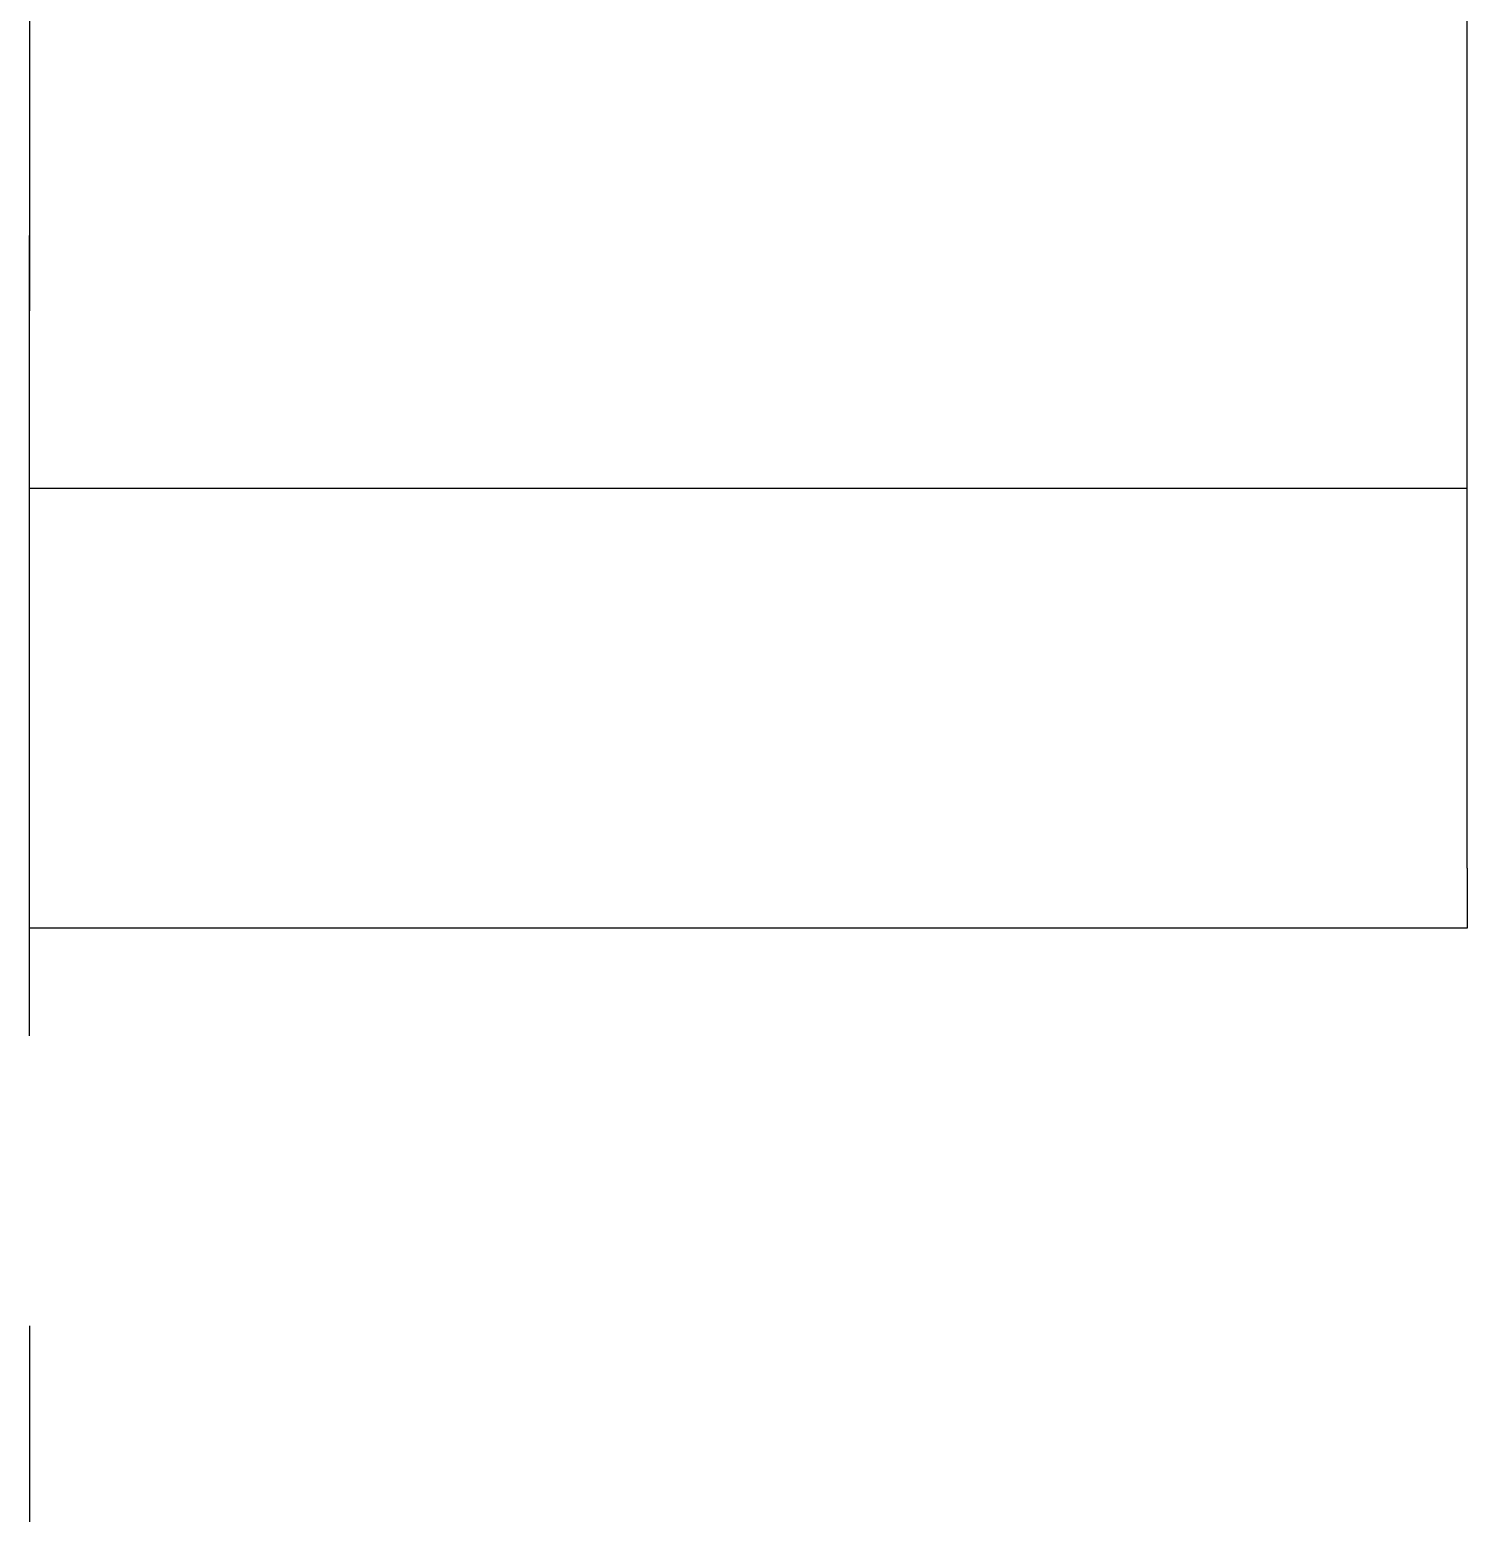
# Paper-space layout '2 DOOR PANEL LAYOUT - A1 Sheet' of a CAD drawing. Extents: x 50 to 825, y 22 to 486.
# Drawn here: x 445.868 to 447.107, y 464.109 to 465.388 of the extents above; entities that cross this region are included whole.
import ezdxf

# ---------------------------------------------------------------- set-up
doc = ezdxf.new("R2010")
doc.units = 0
doc.linetypes.add('HIDDEN', pattern=[0.375, 0.25, -0.125])
doc.layers.add('N-EQPM', color=3, linetype='Continuous', lineweight=25)

psp = doc.layouts.new('2 DOOR PANEL LAYOUT - A1 Sheet')

# ---------------------------------------------------------------- linework, layer by layer
at = {"layer": 'N-EQPM', "linetype": 'HIDDEN', "ltscale": 7}
for p, q in [((445.8676, 466.8954), (445.8676, 463.229)), ((447.1072, 464.9952), (447.1072, 466.1125)), ((445.8676, 464.5205), (445.8676, 465.2101)), ((447.1072, 464.9923), (445.8676, 464.9923)), ((447.1072, 464.9923), (447.1072, 464.9952)), ((447.1072, 464.665), (447.1072, 464.9923)), ((447.1072, 464.665), (447.1072, 464.6134)), ((447.1072, 464.6134), (445.8676, 464.6134))]:
    psp.add_line(p, q, dxfattribs=at)

doc.saveas('drawing.dxf')
